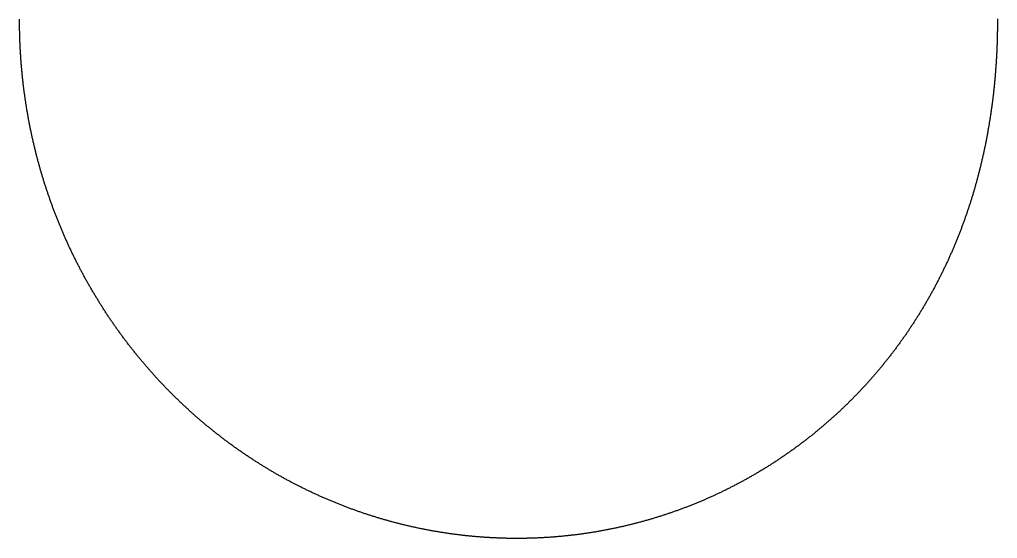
# Model space of a CAD drawing. Header units: metres. Extents: x -299 to 250, y -290 to 291.
# Drawn here: x -299 to 250, y -290 to 0 of the extents above; entities that cross this region are included whole.
import ezdxf

# ---------------------------------------------------------------- set-up
doc = ezdxf.new("R2010")
doc.units = ezdxf.units.M

msp = doc.modelspace()

# ---------------------------------------------------------------- linework, layer by layer
msp.add_lwpolyline([(249.54, 0.83), (249.54, 0.34), (249.54, 0), (249.54, 0), (249.54, -0.16), (249.54, -0.65), (249.54, -1.15), (249.54, -1.64), (249.54, -1.64), (249.53, -2.14), (249.53, -2.63), (249.53, -3.13), (249.52, -3.62), (249.52, -4.12), (249.51, -4.61), (249.51, -5.1), (249.5, -5.6), (249.49, -6.09), (249.48, -6.59), (249.47, -7.08), (249.47, -7.58), (249.46, -8.07), (249.44, -8.57), (249.43, -9.06), (249.42, -9.55), (249.41, -10.05), (249.39, -10.54), (249.38, -11.04), (249.37, -11.53), (249.35, -12.03), (249.33, -12.52), (249.32, -13.01), (249.3, -13.51), (249.28, -14), (249.26, -14.5), (249.24, -14.99), (249.22, -15.49), (249.2, -15.98), (249.18, -16.47), (249.16, -16.97), (249.14, -17.46), (249.11, -17.96), (249.09, -18.45), (249.07, -18.94), (249.04, -19.44), (249.01, -19.93), (248.99, -20.43), (248.96, -20.92), (248.93, -21.41), (248.9, -21.91), (248.87, -22.4), (248.84, -22.89), (248.81, -23.39), (248.78, -23.88), (248.75, -24.38), (248.72, -24.87), (248.68, -25.36), (248.65, -25.86), (248.61, -26.35), (248.58, -26.84), (248.54, -27.34), (248.51, -27.83), (248.47, -28.32), (248.43, -28.81), (248.39, -29.31), (248.35, -29.8), (248.31, -30.29), (248.27, -30.79), (248.23, -31.28), (248.18, -31.77), (248.14, -32.26), (248.1, -32.76), (248.05, -33.25), (248.01, -33.74), (247.96, -34.23), (247.91, -34.73), (247.87, -35.22), (247.82, -35.71), (247.77, -36.2), (247.72, -36.7), (247.67, -37.19), (247.62, -37.68), (247.57, -38.17), (247.51, -38.66), (247.46, -39.15), (247.41, -39.65), (247.35, -40.14), (247.3, -40.63), (247.24, -41.12), (247.18, -41.61), (247.13, -42.1), (247.07, -42.59), (247.01, -43.09), (246.95, -43.58), (246.89, -44.07), (246.83, -44.56), (246.77, -45.05), (246.7, -45.54), (246.64, -46.03), (246.58, -46.52), (246.51, -47.01), (246.45, -47.5), (246.38, -47.99), (246.31, -48.48), (246.25, -48.97), (246.18, -49.46), (246.11, -49.95), (246.04, -50.44), (245.97, -50.93), (245.9, -51.42), (245.83, -51.91), (245.76, -52.4), (245.68, -52.89), (245.61, -53.38), (245.53, -53.87), (245.46, -54.35), (245.38, -54.84), (245.31, -55.33), (245.23, -55.82), (245.15, -56.31), (245.07, -56.8), (244.99, -57.28), (244.91, -57.77), (244.83, -58.26), (244.75, -58.75), (244.67, -59.24), (244.58, -59.72), (244.5, -60.21), (244.42, -60.7), (244.33, -61.19), (244.24, -61.67), (244.16, -62.16), (244.07, -62.65), (243.98, -63.13), (243.89, -63.62), (243.8, -64.11), (243.71, -64.59), (243.62, -65.08), (243.53, -65.56), (243.44, -66.05), (243.34, -66.53), (243.25, -67.02), (243.15, -67.51), (243.06, -67.99), (242.96, -68.48), (242.86, -68.96), (242.77, -69.45), (242.67, -69.93), (242.57, -70.41), (242.47, -70.9), (242.37, -71.38), (242.27, -71.87), (242.16, -72.35), (242.06, -72.84), (241.96, -73.32), (241.85, -73.8), (241.75, -74.29), (241.64, -74.77), (241.53, -75.25), (241.43, -75.73), (241.32, -76.22), (241.21, -76.7), (241.1, -77.18), (240.99, -77.66), (240.88, -78.15), (240.77, -78.63), (240.65, -79.11), (240.54, -79.59), (240.43, -80.07), (240.31, -80.55), (240.2, -81.03), (240.08, -81.51), (239.96, -81.99), (239.85, -82.48), (239.73, -82.96), (239.61, -83.44), (239.49, -83.91), (239.37, -84.39), (239.25, -84.87), (239.12, -85.35), (239, -85.83), (238.88, -86.31), (238.75, -86.79), (238.63, -87.27), (238.5, -87.75), (238.37, -88.22), (238.24, -88.7), (238.12, -89.18), (237.99, -89.66), (237.86, -90.13), (237.73, -90.61), (237.59, -91.09), (237.46, -91.56), (237.33, -92.04), (237.19, -92.52), (237.06, -92.99), (236.92, -93.47), (236.79, -93.94), (236.65, -94.42), (236.51, -94.89), (236.37, -95.37), (236.23, -95.84), (236.09, -96.32), (235.95, -96.79), (235.81, -97.26), (235.67, -97.74), (235.52, -98.21), (235.38, -98.68), (235.24, -99.16), (235.09, -99.63), (234.94, -100.1), (234.8, -100.57), (234.65, -101.05), (234.5, -101.52), (234.35, -101.99), (234.2, -102.46), (234.05, -102.93), (233.89, -103.4), (233.74, -103.87), (233.59, -104.34), (233.43, -104.81), (233.28, -105.28), (233.12, -105.75), (232.96, -106.22), (232.81, -106.69), (232.65, -107.16), (232.49, -107.62), (232.33, -108.09), (232.17, -108.56), (232, -109.03), (231.84, -109.49), (231.68, -109.96), (231.51, -110.43), (231.35, -110.89), (231.18, -111.36), (231.02, -111.83), (230.85, -112.29), (230.68, -112.76), (230.51, -113.22), (230.34, -113.69), (230.17, -114.15), (230, -114.61), (229.83, -115.08), (229.66, -115.54), (229.48, -116), (229.31, -116.47), (229.13, -116.93), (228.96, -117.39), (228.78, -117.85), (228.6, -118.31), (228.42, -118.78), (228.24, -119.24), (228.06, -119.7), (227.88, -120.16), (227.7, -120.62), (227.52, -121.08), (227.34, -121.54), (227.15, -122), (226.97, -122.45), (226.78, -122.91), (226.59, -123.37), (226.41, -123.83), (226.22, -124.29), (226.03, -124.74), (225.84, -125.2), (225.65, -125.66), (225.46, -126.11), (225.27, -126.57), (225.07, -127.02), (224.88, -127.48), (224.68, -127.93), (224.49, -128.39), (224.29, -128.84), (224.1, -129.29), (223.9, -129.75), (223.7, -130.2), (223.5, -130.65), (223.3, -131.11), (223.1, -131.56), (222.9, -132.01), (222.7, -132.46), (222.49, -132.91), (222.29, -133.36), (222.08, -133.81), (221.88, -134.26), (221.67, -134.71), (221.46, -135.16), (221.25, -135.61), (221.05, -136.06), (220.84, -136.5), (220.62, -136.95), (220.41, -137.4), (220.2, -137.85), (219.99, -138.29), (219.77, -138.74), (219.56, -139.18), (219.34, -139.63), (219.13, -140.07), (218.91, -140.52), (218.69, -140.96), (218.48, -141.41), (218.26, -141.85), (218.04, -142.29), (217.82, -142.73), (217.59, -143.18), (217.37, -143.62), (217.15, -144.06), (216.93, -144.5), (216.7, -144.94), (216.48, -145.38), (216.25, -145.82), (216.02, -146.26), (215.8, -146.7), (215.57, -147.14), (215.34, -147.58), (215.11, -148.02), (214.88, -148.45), (214.65, -148.89), (214.41, -149.33), (214.18, -149.76), (213.95, -150.2), (213.71, -150.63), (213.48, -151.07), (213.24, -151.5), (213, -151.94), (212.76, -152.37), (212.53, -152.8), (212.29, -153.24), (212.04, -153.67), (211.8, -154.1), (211.56, -154.53), (211.32, -154.96), (211.07, -155.39), (210.83, -155.82), (210.59, -156.25), (210.34, -156.68), (210.09, -157.11), (209.84, -157.54), (209.6, -157.97), (209.35, -158.39), (209.1, -158.82), (208.85, -159.25), (208.6, -159.67), (208.34, -160.1), (208.09, -160.52), (207.84, -160.95), (207.58, -161.37), (207.33, -161.79), (207.07, -162.22), (206.82, -162.64), (206.56, -163.06), (206.3, -163.49), (206.04, -163.91), (205.78, -164.33), (205.52, -164.75), (205.26, -165.17), (205, -165.59), (204.74, -166.01), (204.47, -166.43), (204.21, -166.84), (203.94, -167.26), (203.68, -167.68), (203.41, -168.09), (203.14, -168.51), (202.88, -168.93), (202.61, -169.34), (202.34, -169.76), (202.07, -170.17), (201.8, -170.58), (201.52, -171), (201.25, -171.41), (200.98, -171.82), (200.7, -172.23), (200.43, -172.65), (200.15, -173.06), (199.88, -173.47), (199.6, -173.88), (199.32, -174.29), (199.05, -174.69), (198.77, -175.1), (198.49, -175.51), (198.21, -175.92), (197.92, -176.32), (197.64, -176.73), (197.36, -177.14), (197.07, -177.54), (196.79, -177.95), (196.5, -178.35), (196.22, -178.75), (195.93, -179.16), (195.64, -179.56), (195.36, -179.96), (195.07, -180.36), (194.78, -180.76), (194.49, -181.16), (194.2, -181.56), (193.9, -181.96), (193.61, -182.36), (193.32, -182.76), (193.02, -183.16), (192.73, -183.55), (192.43, -183.95), (192.14, -184.35), (191.84, -184.74), (191.54, -185.14), (191.24, -185.53), (190.94, -185.92), (190.64, -186.32), (190.34, -186.71), (190.04, -187.1), (189.74, -187.49), (189.44, -187.88), (189.13, -188.27), (188.83, -188.66), (188.52, -189.05), (188.22, -189.44), (187.91, -189.83), (187.61, -190.22), (187.3, -190.61), (186.99, -190.99), (186.68, -191.38), (186.37, -191.76), (186.06, -192.15), (185.75, -192.53), (185.43, -192.92), (185.12, -193.3), (184.81, -193.68), (184.49, -194.06), (184.18, -194.44), (183.86, -194.82), (183.55, -195.2), (183.23, -195.58), (182.91, -195.96), (182.59, -196.34), (182.27, -196.72), (181.95, -197.1), (181.63, -197.47), (181.31, -197.85), (180.99, -198.22), (180.67, -198.6), (180.34, -198.97), (180.02, -199.35), (179.69, -199.72), (179.37, -200.09), (179.04, -200.46), (178.72, -200.83), (178.39, -201.2), (178.06, -201.57), (177.73, -201.94), (177.4, -202.31), (177.07, -202.68), (176.74, -203.05), (176.41, -203.42), (176.08, -203.78), (175.74, -204.15), (175.41, -204.51), (175.07, -204.88), (174.74, -205.24), (174.4, -205.6), (174.07, -205.97), (173.73, -206.33), (173.39, -206.69), (173.05, -207.05), (172.72, -207.41), (172.38, -207.77), (172.04, -208.13), (171.69, -208.49), (171.35, -208.84), (171.01, -209.2), (170.67, -209.56), (170.32, -209.91), (169.98, -210.27), (169.63, -210.62), (169.29, -210.97), (168.94, -211.33), (168.59, -211.68), (168.25, -212.03), (167.9, -212.38), (167.55, -212.73), (167.2, -213.08), (166.85, -213.43), (166.5, -213.78), (166.15, -214.13), (165.79, -214.47), (165.44, -214.82), (165.09, -215.17), (164.73, -215.51), (164.38, -215.86), (164.02, -216.2), (163.67, -216.54), (163.31, -216.89), (162.95, -217.23), (162.59, -217.57), (162.23, -217.91), (161.87, -218.25), (161.51, -218.59), (161.15, -218.93), (160.79, -219.26), (160.43, -219.6), (160.07, -219.94), (159.7, -220.27), (159.34, -220.61), (158.98, -220.94), (158.61, -221.27), (158.24, -221.61), (157.88, -221.94), (157.51, -222.27), (157.14, -222.6), (156.78, -222.93), (156.41, -223.26), (156.04, -223.59), (155.67, -223.92), (155.3, -224.25), (154.92, -224.57), (154.55, -224.9), (154.18, -225.22), (153.81, -225.55), (153.43, -225.87), (153.06, -226.19), (152.68, -226.52), (152.31, -226.84), (151.93, -227.16), (151.55, -227.48), (151.18, -227.8), (150.8, -228.12), (150.42, -228.44), (150.04, -228.75), (149.66, -229.07), (149.28, -229.39), (148.9, -229.7), (148.52, -230.02), (148.14, -230.33), (147.75, -230.64), (147.37, -230.96), (146.99, -231.27), (146.6, -231.58), (146.22, -231.89), (145.83, -232.2), (145.44, -232.51), (145.06, -232.82), (144.67, -233.12), (144.28, -233.43), (143.89, -233.74), (143.51, -234.04), (143.12, -234.35), (142.73, -234.65), (142.33, -234.95), (141.94, -235.26), (141.55, -235.56), (141.16, -235.86), (140.77, -236.16), (140.37, -236.46), (139.98, -236.76), (139.58, -237.05), (139.19, -237.35), (138.79, -237.65), (138.4, -237.94), (138, -238.24), (137.6, -238.53), (137.2, -238.83), (136.8, -239.12), (136.41, -239.41), (136.01, -239.7), (135.61, -239.99), (135.2, -240.28), (134.8, -240.57), (134.4, -240.86), (134, -241.15), (133.6, -241.43), (133.19, -241.72), (132.79, -242.01), (132.38, -242.29), (131.98, -242.57), (131.57, -242.86), (131.17, -243.14), (130.76, -243.42), (130.35, -243.7), (129.95, -243.98), (129.54, -244.26), (129.13, -244.54), (128.72, -244.82), (128.31, -245.09), (127.9, -245.37), (127.49, -245.65), (127.08, -245.92), (126.67, -246.2), (126.25, -246.47), (125.84, -246.74), (125.43, -247.01), (125.01, -247.28), (124.6, -247.55), (124.19, -247.82), (123.77, -248.09), (123.35, -248.36), (122.94, -248.63), (122.52, -248.89), (122.1, -249.16), (121.69, -249.42), (121.27, -249.69), (120.85, -249.95), (120.43, -250.21), (120.01, -250.47), (119.59, -250.73), (119.17, -250.99), (118.75, -251.25), (118.33, -251.51), (117.9, -251.77), (117.48, -252.03), (117.06, -252.28), (116.63, -252.54), (116.21, -252.79), (115.79, -253.05), (115.36, -253.3), (114.94, -253.55), (114.51, -253.8), (114.08, -254.05), (113.66, -254.3), (113.23, -254.55), (112.8, -254.8), (112.37, -255.05), (111.94, -255.29), (111.51, -255.54), (111.08, -255.78), (110.65, -256.03), (110.22, -256.27), (109.79, -256.51), (109.36, -256.75), (108.93, -256.99), (108.5, -257.23), (108.06, -257.47), (107.63, -257.71), (107.2, -257.95), (106.76, -258.19), (106.33, -258.42), (105.89, -258.66), (105.46, -258.89), (105.02, -259.12), (104.58, -259.36), (104.15, -259.59), (103.71, -259.82), (103.27, -260.05), (102.83, -260.28), (102.4, -260.51), (101.96, -260.74), (101.52, -260.96), (101.08, -261.19), (100.64, -261.41), (100.2, -261.64), (99.76, -261.86), (99.31, -262.08), (98.87, -262.31), (98.43, -262.53), (97.99, -262.75), (97.54, -262.97), (97.1, -263.19), (96.66, -263.4), (96.21, -263.62), (95.77, -263.84), (95.32, -264.05), (94.87, -264.27), (94.43, -264.48), (93.98, -264.69), (93.54, -264.9), (93.09, -265.11), (92.64, -265.32), (92.19, -265.53), (91.74, -265.74), (91.29, -265.95), (90.85, -266.16), (90.4, -266.36), (89.95, -266.57), (89.5, -266.77), (89.04, -266.98), (88.59, -267.18), (88.14, -267.38), (87.69, -267.58), (87.24, -267.78), (86.78, -267.98), (86.33, -268.18), (85.88, -268.38), (85.42, -268.57), (84.97, -268.77), (84.52, -268.96), (84.06, -269.16), (83.61, -269.35), (83.15, -269.54), (82.69, -269.73), (82.24, -269.92), (81.78, -270.11), (81.32, -270.3), (80.87, -270.49), (80.41, -270.68), (79.95, -270.86), (79.49, -271.05), (79.03, -271.23), (78.57, -271.42), (78.11, -271.6), (77.65, -271.78), (77.19, -271.96), (76.73, -272.14), (76.27, -272.32), (75.81, -272.5), (75.35, -272.68), (74.89, -272.86), (74.43, -273.03), (73.96, -273.21), (73.5, -273.38), (73.04, -273.56), (72.57, -273.73), (72.11, -273.9), (71.65, -274.07), (71.18, -274.24), (70.72, -274.41), (70.25, -274.58), (69.79, -274.74), (69.32, -274.91), (68.85, -275.08), (68.39, -275.24), (67.92, -275.41), (67.45, -275.57), (66.99, -275.73), (66.52, -275.89), (66.05, -276.05), (65.58, -276.21), (65.12, -276.37), (64.65, -276.53), (64.18, -276.68), (63.71, -276.84), (63.24, -277), (62.77, -277.15), (62.3, -277.3), (61.83, -277.46), (61.36, -277.61), (60.89, -277.76), (60.41, -277.91), (59.94, -278.06), (59.47, -278.2), (59, -278.35), (58.53, -278.5), (58.05, -278.64), (57.58, -278.79), (57.11, -278.93), (56.63, -279.07), (56.16, -279.21), (55.69, -279.36), (55.21, -279.5), (54.74, -279.63), (54.26, -279.77), (53.79, -279.91), (53.31, -280.05), (52.84, -280.18), (52.36, -280.32), (51.88, -280.45), (51.41, -280.58), (50.93, -280.72), (50.45, -280.85), (49.98, -280.98), (49.5, -281.11), (49.02, -281.23), (48.54, -281.36), (48.07, -281.49), (47.59, -281.61), (47.11, -281.74), (46.63, -281.86), (46.15, -281.99), (45.67, -282.11), (45.19, -282.23), (44.71, -282.35), (44.23, -282.47), (43.75, -282.59), (43.27, -282.71), (42.79, -282.82), (42.31, -282.94), (41.83, -283.05), (41.35, -283.17), (40.87, -283.28), (40.39, -283.39), (39.9, -283.51), (39.42, -283.62), (38.94, -283.73), (38.46, -283.84), (37.97, -283.94), (37.49, -284.05), (37.01, -284.16), (36.53, -284.26), (36.04, -284.37), (35.56, -284.47), (35.07, -284.57), (34.59, -284.67), (34.11, -284.77), (33.62, -284.87), (33.14, -284.97), (32.65, -285.07), (32.17, -285.17), (31.68, -285.26), (31.2, -285.36), (30.71, -285.45), (30.23, -285.55), (29.74, -285.64), (29.25, -285.73), (28.77, -285.82), (28.28, -285.91), (27.8, -286), (27.31, -286.09), (26.82, -286.18), (26.34, -286.26), (25.85, -286.35), (25.36, -286.43), (24.87, -286.52), (24.39, -286.6), (23.9, -286.68), (23.41, -286.76), (22.92, -286.84), (22.43, -286.92), (21.95, -287), (21.46, -287.07), (20.97, -287.15), (20.48, -287.23), (19.99, -287.3), (19.5, -287.37), (19.01, -287.45), (18.52, -287.52), (18.03, -287.59), (17.54, -287.66), (17.05, -287.73), (16.56, -287.8), (16.07, -287.86), (15.58, -287.93), (15.09, -287.99), (14.6, -288.06), (14.11, -288.12), (13.62, -288.18), (13.13, -288.25), (12.64, -288.31), (12.15, -288.37), (11.66, -288.43), (11.17, -288.48), (10.68, -288.54), (10.18, -288.6), (9.69, -288.65), (9.2, -288.71), (8.71, -288.76), (8.22, -288.81), (7.73, -288.86), (7.23, -288.91), (6.74, -288.96), (6.25, -289.01), (5.76, -289.06), (5.27, -289.11), (4.77, -289.15), (4.28, -289.2), (3.79, -289.24), (3.3, -289.29), (2.8, -289.33), (2.31, -289.37), (1.82, -289.41), (1.32, -289.45), (0.83, -289.49), (0.34, -289.53), (-0.16, -289.56), (-0.65, -289.6), (-1.14, -289.63), (-1.64, -289.67), (-2.13, -289.7), (-2.62, -289.73), (-3.12, -289.76), (-3.61, -289.8), (-4.1, -289.82), (-4.6, -289.85), (-5.09, -289.88), (-5.58, -289.91), (-6.08, -289.93), (-6.57, -289.96), (-7.07, -289.98), (-7.56, -290.01), (-8.05, -290.03), (-8.55, -290.05), (-9.04, -290.07), (-9.54, -290.09), (-10.03, -290.11), (-10.53, -290.12), (-11.02, -290.14), (-11.51, -290.16), (-12.01, -290.17), (-12.5, -290.19), (-13, -290.2), (-13.49, -290.21), (-13.99, -290.22), (-14.48, -290.23), (-14.97, -290.24), (-15.47, -290.25), (-15.96, -290.26), (-16.46, -290.26), (-16.95, -290.27), (-17.45, -290.28), (-17.94, -290.28), (-18.44, -290.28), (-18.93, -290.28), (-19.43, -290.29), (-19.92, -290.29), (-20.41, -290.29), (-20.91, -290.28), (-21.4, -290.28), (-21.9, -290.28), (-22.39, -290.27), (-22.89, -290.27), (-23.38, -290.26), (-23.88, -290.26), (-24.37, -290.25), (-24.87, -290.24), (-25.36, -290.23), (-25.85, -290.22), (-26.35, -290.21), (-26.84, -290.19), (-27.34, -290.18), (-27.83, -290.17), (-28.33, -290.15), (-28.82, -290.13), (-29.32, -290.12), (-29.81, -290.1), (-30.3, -290.08), (-30.8, -290.06), (-31.29, -290.04), (-31.79, -290.02), (-32.28, -289.99), (-32.77, -289.97), (-33.27, -289.95), (-33.76, -289.92), (-34.26, -289.89), (-34.75, -289.87), (-35.24, -289.84), (-35.74, -289.81), (-36.23, -289.78), (-36.72, -289.75), (-37.22, -289.72), (-37.71, -289.69), (-38.2, -289.65), (-38.7, -289.62), (-39.19, -289.58), (-39.68, -289.55), (-40.18, -289.51), (-40.67, -289.47), (-41.16, -289.43), (-41.66, -289.39), (-42.15, -289.35), (-42.64, -289.31), (-43.14, -289.27), (-43.63, -289.22), (-44.12, -289.18), (-44.61, -289.13), (-45.11, -289.09), (-45.6, -289.04), (-46.09, -288.99), (-46.58, -288.94), (-47.07, -288.89), (-47.57, -288.84), (-48.06, -288.79), (-48.55, -288.74), (-49.04, -288.68), (-49.53, -288.63), (-50.02, -288.57), (-50.52, -288.52), (-51.01, -288.46), (-51.5, -288.4), (-51.99, -288.34), (-52.48, -288.28), (-52.97, -288.22), (-53.46, -288.16), (-53.95, -288.1), (-54.44, -288.03), (-54.93, -287.97), (-55.42, -287.9), (-55.91, -287.84), (-56.4, -287.77), (-56.89, -287.7), (-57.38, -287.63), (-57.87, -287.56), (-58.36, -287.49), (-58.85, -287.42), (-59.34, -287.35), (-59.83, -287.27), (-60.32, -287.2), (-60.81, -287.12), (-61.3, -287.05), (-61.78, -286.97), (-62.27, -286.89), (-62.76, -286.81), (-63.25, -286.73), (-63.74, -286.65), (-64.22, -286.57), (-64.71, -286.49), (-65.2, -286.41), (-65.69, -286.32), (-66.17, -286.24), (-66.66, -286.15), (-67.15, -286.06), (-67.63, -285.97), (-68.12, -285.89), (-68.61, -285.8), (-69.09, -285.71), (-69.58, -285.61), (-70.07, -285.52), (-70.55, -285.43), (-71.04, -285.33), (-71.52, -285.24), (-72.01, -285.14), (-72.49, -285.05), (-72.98, -284.95), (-73.46, -284.85), (-73.95, -284.75), (-74.43, -284.65), (-74.91, -284.55), (-75.4, -284.45), (-75.88, -284.34), (-76.37, -284.24), (-76.85, -284.14), (-77.33, -284.03), (-77.82, -283.92), (-78.3, -283.82), (-78.78, -283.71), (-79.26, -283.6), (-79.75, -283.49), (-80.23, -283.38), (-80.71, -283.27), (-81.19, -283.15), (-81.67, -283.04), (-82.15, -282.93), (-82.63, -282.81), (-83.12, -282.69), (-83.6, -282.58), (-84.08, -282.46), (-84.56, -282.34), (-85.04, -282.22), (-85.52, -282.1), (-85.99, -281.98), (-86.47, -281.86), (-86.95, -281.73), (-87.43, -281.61), (-87.91, -281.48), (-88.39, -281.36), (-88.87, -281.23), (-89.34, -281.1), (-89.82, -280.98), (-90.3, -280.85), (-90.78, -280.72), (-91.25, -280.59), (-91.73, -280.45), (-92.21, -280.32), (-92.68, -280.19), (-93.16, -280.05), (-93.63, -279.92), (-94.11, -279.78), (-94.59, -279.64), (-95.06, -279.51), (-95.53, -279.37), (-96.01, -279.23), (-96.48, -279.09), (-96.96, -278.95), (-97.43, -278.8), (-97.9, -278.66), (-98.38, -278.52), (-98.85, -278.37), (-99.32, -278.23), (-99.8, -278.08), (-100.27, -277.93), (-100.74, -277.78), (-101.21, -277.63), (-101.68, -277.48), (-102.15, -277.33), (-102.62, -277.18), (-103.09, -277.03), (-103.56, -276.87), (-104.03, -276.72), (-104.5, -276.57), (-104.97, -276.41), (-105.44, -276.25), (-105.91, -276.09), (-106.38, -275.94), (-106.85, -275.78), (-107.31, -275.62), (-107.78, -275.46), (-108.25, -275.29), (-108.72, -275.13), (-109.18, -274.97), (-109.65, -274.8), (-110.12, -274.64), (-110.58, -274.47), (-111.05, -274.3), (-111.51, -274.14), (-111.98, -273.97), (-112.44, -273.8), (-112.91, -273.63), (-113.37, -273.46), (-113.83, -273.28), (-114.3, -273.11), (-114.76, -272.94), (-115.22, -272.76), (-115.69, -272.59), (-116.15, -272.41), (-116.61, -272.23), (-117.07, -272.05), (-117.53, -271.88), (-117.99, -271.7), (-118.45, -271.52), (-118.91, -271.33), (-119.37, -271.15), (-119.83, -270.97), (-120.29, -270.79), (-120.75, -270.6), (-121.21, -270.42), (-121.67, -270.23), (-122.12, -270.04), (-122.58, -269.85), (-123.04, -269.67), (-123.5, -269.48), (-123.95, -269.29), (-124.41, -269.09), (-124.86, -268.9), (-125.32, -268.71), (-125.77, -268.52), (-126.23, -268.32), (-126.68, -268.13), (-127.14, -267.93), (-127.59, -267.73), (-128.04, -267.53), (-128.5, -267.34), (-128.95, -267.14), (-129.4, -266.94), (-129.85, -266.73), (-130.31, -266.53), (-130.76, -266.33), (-131.21, -266.13), (-131.66, -265.92), (-132.11, -265.72), (-132.56, -265.51), (-133.01, -265.3), (-133.46, -265.1), (-133.9, -264.89), (-134.35, -264.68), (-134.8, -264.47), (-135.25, -264.26), (-135.69, -264.05), (-136.14, -263.83), (-136.59, -263.62), (-137.03, -263.41), (-137.48, -263.19), (-137.92, -262.98), (-138.37, -262.76), (-138.81, -262.54), (-139.26, -262.32), (-139.7, -262.1), (-140.14, -261.89), (-140.59, -261.66), (-141.03, -261.44), (-141.47, -261.22), (-141.91, -261), (-142.35, -260.77), (-142.79, -260.55), (-143.23, -260.32), (-143.67, -260.1), (-144.11, -259.87), (-144.55, -259.64), (-144.99, -259.42), (-145.43, -259.19), (-145.87, -258.96), (-146.3, -258.73), (-146.74, -258.49), (-147.18, -258.26), (-147.61, -258.03), (-148.05, -257.79), (-148.48, -257.56), (-148.92, -257.32), (-149.35, -257.09), (-149.79, -256.85), (-150.22, -256.61), (-150.65, -256.37), (-151.09, -256.13), (-151.52, -255.89), (-151.95, -255.65), (-152.38, -255.41), (-152.81, -255.17), (-153.24, -254.93), (-153.67, -254.68), (-154.1, -254.44), (-154.53, -254.19), (-154.96, -253.94), (-155.39, -253.7), (-155.82, -253.45), (-156.25, -253.2), (-156.67, -252.95), (-157.1, -252.7), (-157.53, -252.45), (-157.95, -252.2), (-158.38, -251.95), (-158.8, -251.69), (-159.23, -251.44), (-159.65, -251.18), (-160.07, -250.93), (-160.5, -250.67), (-160.92, -250.41), (-161.34, -250.16), (-161.76, -249.9), (-162.18, -249.64), (-162.6, -249.38), (-163.02, -249.12), (-163.44, -248.86), (-163.86, -248.59), (-164.28, -248.33), (-164.7, -248.07), (-165.12, -247.8), (-165.54, -247.54), (-165.95, -247.27), (-166.37, -247.01), (-166.79, -246.74), (-167.2, -246.47), (-167.62, -246.2), (-168.03, -245.93), (-168.44, -245.66), (-168.86, -245.39), (-169.27, -245.12), (-169.68, -244.84), (-170.1, -244.57), (-170.51, -244.3), (-170.92, -244.02), (-171.33, -243.75), (-171.74, -243.47), (-172.15, -243.19), (-172.56, -242.92), (-172.97, -242.64), (-173.37, -242.36), (-173.78, -242.08), (-174.19, -241.8), (-174.6, -241.52), (-175, -241.23), (-175.41, -240.95), (-175.81, -240.67), (-176.22, -240.38), (-176.62, -240.1), (-177.03, -239.81), (-177.43, -239.52), (-177.83, -239.24), (-178.23, -238.95), (-178.63, -238.66), (-179.04, -238.37), (-179.44, -238.08), (-179.84, -237.79), (-180.24, -237.5), (-180.64, -237.21), (-181.03, -236.91), (-181.43, -236.62), (-181.83, -236.33), (-182.23, -236.03), (-182.62, -235.74), (-183.02, -235.44), (-183.41, -235.14), (-183.81, -234.84), (-184.2, -234.55), (-184.6, -234.25), (-184.99, -233.95), (-185.38, -233.65), (-185.78, -233.34), (-186.17, -233.04), (-186.56, -232.74), (-186.95, -232.44), (-187.34, -232.13), (-187.73, -231.83), (-188.12, -231.52), (-188.51, -231.22), (-188.89, -230.91), (-189.28, -230.6), (-189.67, -230.29), (-190.05, -229.98), (-190.44, -229.67), (-190.82, -229.36), (-191.21, -229.05), (-191.59, -228.74), (-191.98, -228.43), (-192.36, -228.12), (-192.74, -227.8), (-193.12, -227.49), (-193.51, -227.17), (-193.89, -226.86), (-194.27, -226.54), (-194.65, -226.23), (-195.03, -225.91), (-195.4, -225.59), (-195.78, -225.27), (-196.16, -224.95), (-196.54, -224.63), (-196.91, -224.31), (-197.29, -223.99), (-197.66, -223.67), (-198.04, -223.34), (-198.41, -223.02), (-198.79, -222.7), (-199.16, -222.37), (-199.53, -222.05), (-199.9, -221.72), (-200.27, -221.39), (-200.64, -221.07), (-201.01, -220.74), (-201.38, -220.41), (-201.75, -220.08), (-202.12, -219.75), (-202.49, -219.42), (-202.86, -219.09), (-203.22, -218.75), (-203.59, -218.42), (-203.95, -218.09), (-204.32, -217.75), (-204.68, -217.42), (-205.05, -217.08), (-205.41, -216.75), (-205.77, -216.41), (-206.13, -216.08), (-206.5, -215.74), (-206.86, -215.4), (-207.22, -215.06), (-207.58, -214.72), (-207.93, -214.38), (-208.29, -214.04), (-208.65, -213.7), (-209.01, -213.36), (-209.36, -213.01), (-209.72, -212.67), (-210.08, -212.33), (-210.43, -211.98), (-210.78, -211.64), (-211.14, -211.29), (-211.49, -210.94), (-211.84, -210.6), (-212.19, -210.25), (-212.55, -209.9), (-212.9, -209.55), (-213.25, -209.2), (-213.59, -208.85), (-213.94, -208.5), (-214.29, -208.15), (-214.64, -207.8), (-214.99, -207.44), (-215.33, -207.09), (-215.68, -206.74), (-216.02, -206.38), (-216.37, -206.03), (-216.71, -205.67), (-217.05, -205.32), (-217.4, -204.96), (-217.74, -204.6), (-218.08, -204.24), (-218.42, -203.88), (-218.76, -203.53), (-219.1, -203.17), (-219.44, -202.81), (-219.78, -202.44), (-220.11, -202.08), (-220.45, -201.72), (-220.79, -201.36), (-221.12, -200.99), (-221.46, -200.63), (-221.79, -200.27), (-222.12, -199.9), (-222.46, -199.54), (-222.79, -199.17), (-223.12, -198.8), (-223.45, -198.44), (-223.78, -198.07), (-224.11, -197.7), (-224.44, -197.33), (-224.77, -196.96), (-225.1, -196.59), (-225.43, -196.22), (-225.75, -195.85), (-226.08, -195.48), (-226.4, -195.1), (-226.73, -194.73), (-227.05, -194.36), (-227.38, -193.98), (-227.7, -193.61), (-228.02, -193.23), (-228.34, -192.86), (-228.66, -192.48), (-228.98, -192.1), (-229.3, -191.73), (-229.62, -191.35), (-229.94, -190.97), (-230.26, -190.59), (-230.58, -190.21), (-230.89, -189.83), (-231.21, -189.45), (-231.52, -189.07), (-231.84, -188.69), (-232.15, -188.3), (-232.46, -187.92), (-232.78, -187.54), (-233.09, -187.15), (-233.4, -186.77), (-233.71, -186.38), (-234.02, -186), (-234.33, -185.61), (-234.63, -185.23), (-234.94, -184.84), (-235.25, -184.45), (-235.56, -184.06), (-235.86, -183.67), (-236.17, -183.28), (-236.47, -182.89), (-236.77, -182.5), (-237.08, -182.11), (-237.38, -181.72), (-237.68, -181.33), (-237.98, -180.94), (-238.28, -180.54), (-238.58, -180.15), (-238.88, -179.76), (-239.18, -179.36), (-239.47, -178.97), (-239.77, -178.57), (-240.07, -178.17), (-240.36, -177.78), (-240.66, -177.38), (-240.95, -176.98), (-241.25, -176.58), (-241.54, -176.19), (-241.83, -175.79), (-242.12, -175.39), (-242.41, -174.99), (-242.7, -174.59), (-242.99, -174.18), (-243.28, -173.78), (-243.57, -173.38), (-243.85, -172.98), (-244.14, -172.58), (-244.43, -172.17), (-244.71, -171.77), (-245, -171.36), (-245.28, -170.96), (-245.56, -170.55), (-245.85, -170.15), (-246.13, -169.74), (-246.41, -169.33), (-246.69, -168.93), (-246.97, -168.52), (-247.25, -168.11), (-247.53, -167.7), (-247.8, -167.29), (-248.08, -166.88), (-248.36, -166.47), (-248.63, -166.06), (-248.91, -165.65), (-249.18, -165.24), (-249.45, -164.82), (-249.73, -164.41), (-250, -164), (-250.27, -163.59), (-250.54, -163.17), (-250.81, -162.76), (-251.08, -162.34), (-251.35, -161.93), (-251.61, -161.51), (-251.88, -161.09), (-252.15, -160.68), (-252.41, -160.26), (-252.68, -159.84), (-252.94, -159.42), (-253.21, -159.01), (-253.47, -158.59), (-253.73, -158.17), (-253.99, -157.75), (-254.25, -157.33), (-254.51, -156.91), (-254.77, -156.48), (-255.03, -156.06), (-255.29, -155.64), (-255.54, -155.22), (-255.8, -154.8), (-256.06, -154.37), (-256.31, -153.95), (-256.56, -153.52), (-256.82, -153.1), (-257.07, -152.67), (-257.32, -152.25), (-257.57, -151.82), (-257.82, -151.4), (-258.07, -150.97), (-258.32, -150.54), (-258.57, -150.11), (-258.82, -149.69), (-259.07, -149.26), (-259.31, -148.83), (-259.56, -148.4), (-259.8, -147.97), (-260.05, -147.54), (-260.29, -147.11), (-260.53, -146.68), (-260.77, -146.25), (-261.02, -145.81), (-261.26, -145.38), (-261.5, -144.95), (-261.73, -144.52), (-261.97, -144.08), (-262.21, -143.65), (-262.45, -143.21), (-262.68, -142.78), (-262.92, -142.34), (-263.15, -141.91), (-263.39, -141.47), (-263.62, -141.04), (-263.85, -140.6), (-264.08, -140.16), (-264.31, -139.73), (-264.54, -139.29), (-264.77, -138.85), (-265, -138.41), (-265.23, -137.97), (-265.46, -137.53), (-265.68, -137.09), (-265.91, -136.65), (-266.13, -136.21), (-266.36, -135.77), (-266.58, -135.33), (-266.8, -134.89), (-267.02, -134.45), (-267.25, -134), (-267.47, -133.56), (-267.69, -133.12), (-267.9, -132.68), (-268.12, -132.23), (-268.34, -131.79), (-268.56, -131.34), (-268.77, -130.9), (-268.99, -130.45), (-269.2, -130.01), (-269.42, -129.56), (-269.63, -129.11), (-269.84, -128.67), (-270.05, -128.22), (-270.26, -127.77), (-270.47, -127.33), (-270.68, -126.88), (-270.89, -126.43), (-271.1, -125.98), (-271.3, -125.53), (-271.51, -125.08), (-271.72, -124.63), (-271.92, -124.18), (-272.12, -123.73), (-272.33, -123.28), (-272.53, -122.83), (-272.73, -122.38), (-272.93, -121.92), (-273.13, -121.47), (-273.33, -121.02), (-273.53, -120.57), (-273.73, -120.11), (-273.92, -119.66), (-274.12, -119.2), (-274.32, -118.75), (-274.51, -118.3), (-274.7, -117.84), (-274.9, -117.39), (-275.09, -116.93), (-275.28, -116.47), (-275.47, -116.02), (-275.66, -115.56), (-275.85, -115.1), (-276.04, -114.65), (-276.23, -114.19), (-276.42, -113.73), (-276.6, -113.27), (-276.79, -112.82), (-276.97, -112.36), (-277.16, -111.9), (-277.34, -111.44), (-277.52, -110.98), (-277.7, -110.52), (-277.88, -110.06), (-278.06, -109.6), (-278.24, -109.14), (-278.42, -108.68), (-278.6, -108.21), (-278.78, -107.75), (-278.95, -107.29), (-279.13, -106.83), (-279.3, -106.37), (-279.48, -105.9), (-279.65, -105.44), (-279.82, -104.98), (-280, -104.51), (-280.17, -104.05), (-280.34, -103.58), (-280.51, -103.12), (-280.67, -102.65), (-280.84, -102.19), (-281.01, -101.72), (-281.17, -101.26), (-281.34, -100.79), (-281.5, -100.32), (-281.67, -99.86), (-281.83, -99.39), (-281.99, -98.92), (-282.16, -98.46), (-282.32, -97.99), (-282.48, -97.52), (-282.64, -97.05), (-282.79, -96.58), (-282.95, -96.11), (-283.11, -95.65), (-283.26, -95.18), (-283.42, -94.71), (-283.57, -94.24), (-283.73, -93.77), (-283.88, -93.3), (-284.03, -92.83), (-284.18, -92.36), (-284.33, -91.88), (-284.48, -91.41), (-284.63, -90.94), (-284.78, -90.47), (-284.93, -90), (-285.08, -89.52), (-285.22, -89.05), (-285.37, -88.58), (-285.51, -88.11), (-285.65, -87.63), (-285.8, -87.16), (-285.94, -86.69), (-286.08, -86.21), (-286.22, -85.74), (-286.36, -85.26), (-286.5, -84.79), (-286.64, -84.31), (-286.77, -83.84), (-286.91, -83.36), (-287.04, -82.89), (-287.18, -82.41), (-287.31, -81.94), (-287.45, -81.46), (-287.58, -80.98), (-287.71, -80.51), (-287.84, -80.03), (-287.97, -79.55), (-288.1, -79.07), (-288.23, -78.6), (-288.36, -78.12), (-288.49, -77.64), (-288.61, -77.16), (-288.74, -76.68), (-288.86, -76.21), (-288.99, -75.73), (-289.11, -75.25), (-289.23, -74.77), (-289.35, -74.29), (-289.47, -73.81), (-289.59, -73.33), (-289.71, -72.85), (-289.83, -72.37), (-289.95, -71.89), (-290.06, -71.41), (-290.18, -70.93), (-290.3, -70.45), (-290.41, -69.97), (-290.52, -69.48), (-290.64, -69), (-290.75, -68.52), (-290.86, -68.04), (-290.97, -67.56), (-291.08, -67.07), (-291.19, -66.59), (-291.3, -66.11), (-291.4, -65.63), (-291.51, -65.14), (-291.62, -64.66), (-291.72, -64.18), (-291.82, -63.69), (-291.93, -63.21), (-292.03, -62.73), (-292.13, -62.24), (-292.23, -61.76), (-292.33, -61.27), (-292.43, -60.79), (-292.53, -60.3), (-292.63, -59.82), (-292.72, -59.34), (-292.82, -58.85), (-292.92, -58.36), (-293.01, -57.88), (-293.1, -57.39), (-293.2, -56.91), (-293.29, -56.42), (-293.38, -55.94), (-293.47, -55.45), (-293.56, -54.96), (-293.65, -54.48), (-293.74, -53.99), (-293.82, -53.5), (-293.91, -53.02), (-294, -52.53), (-294.08, -52.04), (-294.17, -51.55), (-294.25, -51.07), (-294.33, -50.58), (-294.41, -50.09), (-294.5, -49.6), (-294.58, -49.12), (-294.65, -48.63), (-294.73, -48.14), (-294.81, -47.65), (-294.89, -47.16), (-294.96, -46.67), (-295.04, -46.19), (-295.11, -45.7), (-295.19, -45.21), (-295.26, -44.72), (-295.33, -44.23), (-295.41, -43.74), (-295.48, -43.25), (-295.55, -42.76), (-295.61, -42.27), (-295.68, -41.78), (-295.75, -41.29), (-295.82, -40.8), (-295.88, -40.31), (-295.95, -39.82), (-296.01, -39.33), (-296.07, -38.84), (-296.14, -38.35), (-296.2, -37.86), (-296.26, -37.37), (-296.32, -36.88), (-296.38, -36.39), (-296.44, -35.89), (-296.5, -35.4), (-296.55, -34.91), (-296.61, -34.42), (-296.67, -33.93), (-296.72, -33.44), (-296.77, -32.95), (-296.83, -32.45), (-296.88, -31.96), (-296.93, -31.47), (-296.98, -30.98), (-297.03, -30.49), (-297.08, -29.99), (-297.13, -29.5), (-297.18, -29.01), (-297.22, -28.52), (-297.27, -28.03), (-297.31, -27.53), (-297.36, -27.04), (-297.4, -26.55), (-297.45, -26.05), (-297.49, -25.56), (-297.53, -25.07), (-297.57, -24.58), (-297.61, -24.08), (-297.65, -23.59), (-297.68, -23.1), (-297.72, -22.6), (-297.76, -22.11), (-297.79, -21.62), (-297.83, -21.12), (-297.86, -20.63), (-297.89, -20.14), (-297.93, -19.64), (-297.96, -19.15), (-297.99, -18.66), (-298.02, -18.16), (-298.05, -17.67), (-298.07, -17.18), (-298.1, -16.68), (-298.13, -16.19), (-298.15, -15.69), (-298.18, -15.2), (-298.2, -14.71), (-298.23, -14.21), (-298.25, -13.72), (-298.27, -13.22), (-298.29, -12.73), (-298.31, -12.24), (-298.33, -11.74), (-298.35, -11.25), (-298.37, -10.75), (-298.38, -10.26), (-298.4, -9.76), (-298.41, -9.27), (-298.43, -8.78), (-298.44, -8.28), (-298.46, -7.79), (-298.47, -7.29), (-298.48, -6.8), (-298.49, -6.3), (-298.5, -5.81), (-298.51, -5.31), (-298.52, -4.82), (-298.52, -4.33), (-298.53, -3.83), (-298.54, -3.34), (-298.54, -2.84), (-298.54, -2.35), (-298.55, -1.85), (-298.55, -1.36), (-298.55, -0.86), (-298.55, -0.37), (-298.55, 0.13), (-298.55, 0.62)])

doc.saveas('drawing.dxf')
